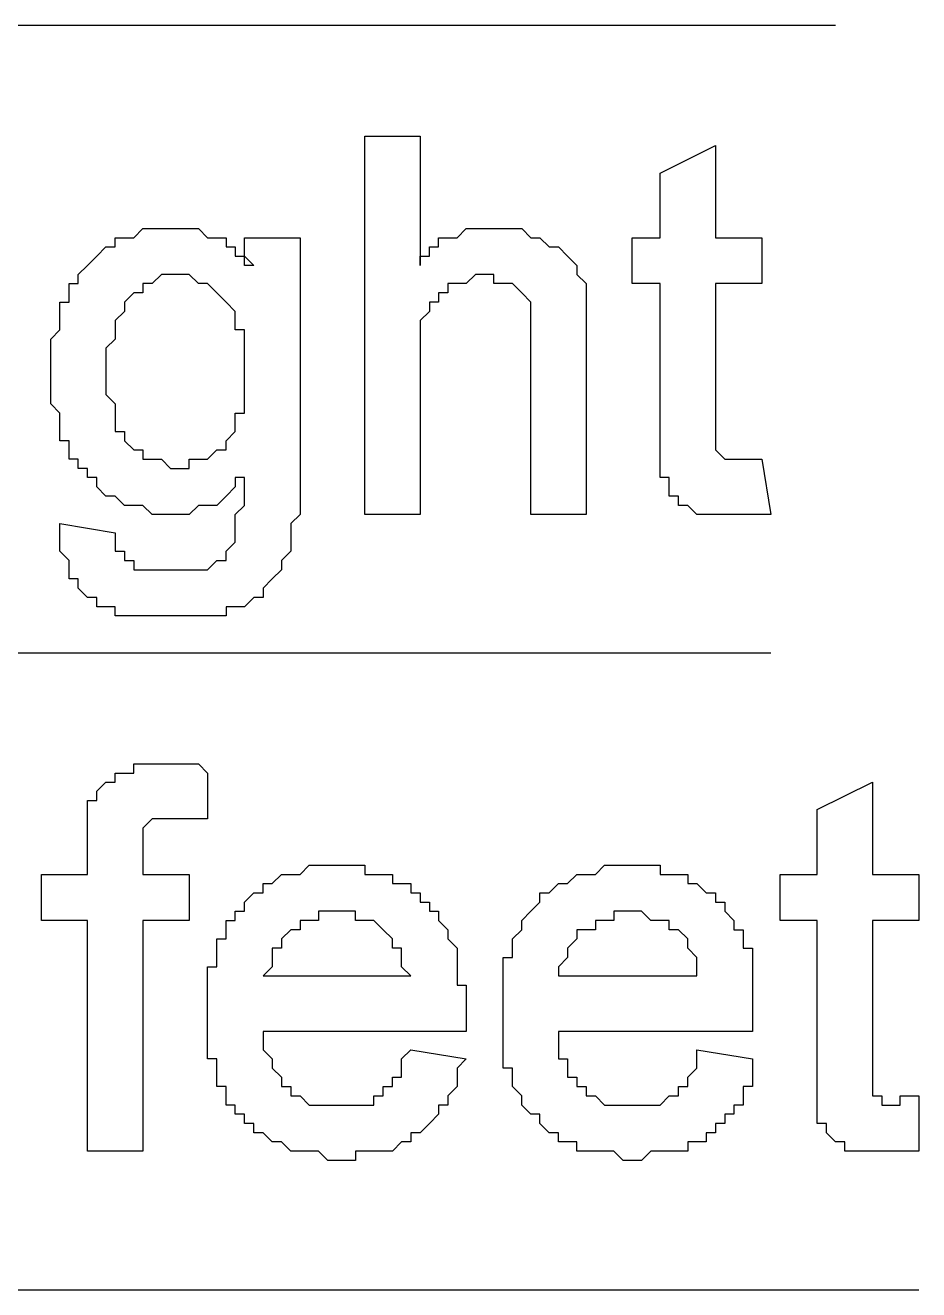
# Model space of a CAD drawing. Header units: inches. Extents: x -628 to 1537, y -1730 to 336.
# Drawn here: x 314.31 to 339.93, y -784.7 to -748.41 of the extents above; entities that cross this region are included whole.
import ezdxf

# ---------------------------------------------------------------- set-up
doc = ezdxf.new("R2010")
doc.units = ezdxf.units.IN
doc.layers.get('0').update_dxf_attribs({"linetype": 'CONTINUOUS'})

msp = doc.modelspace()

# ---------------------------------------------------------------- linework, layer by layer
at = {"color": 6}
for p, q in [((294.903, -748.414), (337.543, -748.414)), ((324.042, -762.449), (324.042, -751.595)), ((324.042, -751.595), (325.627, -751.595)), ((325.627, -751.595), (325.627, -755.303)), ((332.517, -752.656), (334.102, -751.862)), ((334.102, -751.862), (334.102, -754.509)), ((332.517, -754.509), (332.517, -752.656)), ((317.421, -754.509), (317.68, -754.242)), ((317.68, -754.242), (317.68, -754.242)), ((317.68, -754.242), (317.947, -754.242)), ((317.947, -754.242), (317.947, -754.242)), ((317.947, -754.242), (318.214, -754.242)), ((318.214, -754.242), (318.472, -754.242)), ((318.472, -754.242), (318.472, -754.242)), ((318.472, -754.242), (318.739, -754.242)), ((318.739, -754.242), (318.739, -754.242)), ((318.739, -754.242), (319.006, -754.242)), ((319.006, -754.242), (319.275, -754.242)), ((319.275, -754.242), (319.275, -754.242)), ((319.275, -754.242), (319.533, -754.509)), ((326.688, -754.509), (326.947, -754.242)), ((326.947, -754.242), (326.947, -754.242)), ((326.947, -754.242), (327.214, -754.242)), ((327.214, -754.242), (327.214, -754.242)), ((327.214, -754.242), (327.481, -754.242)), ((327.481, -754.242), (327.748, -754.242)), ((327.748, -754.242), (327.748, -754.242)), ((327.748, -754.242), (327.748, -754.242)), ((327.748, -754.242), (328.008, -754.242)), ((328.008, -754.242), (328.276, -754.242)), ((328.276, -754.242), (328.276, -754.242)), ((328.276, -754.242), (328.543, -754.242)), ((328.543, -754.242), (328.543, -754.242)), ((328.543, -754.242), (328.809, -754.509)), ((316.887, -754.768), (316.887, -754.509)), ((316.887, -754.509), (317.154, -754.509)), ((317.154, -754.509), (317.154, -754.509)), ((317.154, -754.509), (317.421, -754.509)), ((317.421, -754.509), (317.421, -754.509)), ((319.533, -754.509), (319.533, -754.509)), ((319.533, -754.509), (319.8, -754.509)), ((319.8, -754.509), (319.8, -754.509)), ((319.8, -754.509), (320.068, -754.509)), ((320.068, -754.509), (320.068, -754.768)), ((320.592, -755.303), (320.592, -754.509)), ((320.592, -754.509), (322.188, -754.509)), ((322.188, -754.509), (322.188, -761.13)), ((326.154, -754.768), (326.154, -754.509)), ((326.154, -754.509), (326.421, -754.509)), ((326.421, -754.509), (326.421, -754.509)), ((326.421, -754.509), (326.688, -754.509)), ((326.688, -754.509), (326.688, -754.509)), ((328.809, -754.509), (328.809, -754.509)), ((328.809, -754.509), (329.068, -754.509)), ((329.068, -754.509), (329.068, -754.509)), ((329.068, -754.509), (329.068, -754.509)), ((329.068, -754.509), (329.335, -754.768)), ((331.714, -755.828), (331.714, -754.509)), ((331.714, -754.509), (332.517, -754.509)), ((334.102, -754.509), (335.431, -754.509)), ((335.431, -754.509), (335.431, -755.828)), ((316.092, -755.303), (316.36, -755.035)), ((316.36, -755.035), (316.618, -754.768)), ((316.36, -755.035), (316.36, -755.035)), ((316.36, -755.035), (316.36, -755.035)), ((316.618, -754.768), (316.618, -754.768)), ((316.618, -754.768), (316.887, -754.768)), ((320.068, -754.768), (320.068, -754.768)), ((320.068, -754.768), (320.326, -754.768)), ((320.326, -754.768), (320.326, -755.035)), ((320.326, -755.035), (320.592, -755.035)), ((320.592, -755.035), (320.592, -755.035)), ((320.592, -755.035), (320.86, -755.303)), ((325.627, -755.303), (325.627, -755.035)), ((325.627, -755.035), (325.896, -755.035)), ((325.896, -755.035), (325.896, -754.768)), ((325.896, -754.768), (325.896, -754.768)), ((325.896, -754.768), (326.154, -754.768)), ((329.335, -754.768), (329.602, -754.768)), ((329.602, -754.768), (329.602, -754.768)), ((329.602, -754.768), (329.602, -754.768)), ((329.602, -754.768), (329.86, -755.035)), ((329.86, -755.035), (329.86, -755.035)), ((329.86, -755.035), (330.129, -755.303)), ((315.825, -755.569), (316.092, -755.303)), ((316.092, -755.303), (316.092, -755.303)), ((316.092, -755.303), (316.092, -755.303)), ((320.86, -755.303), (320.592, -755.303)), ((320.86, -755.303), (320.86, -755.303)), ((325.627, -755.303), (325.627, -755.303)), ((330.129, -755.303), (330.129, -755.303)), ((330.129, -755.303), (330.129, -755.569)), ((315.568, -756.095), (315.568, -755.828)), ((315.568, -755.828), (315.825, -755.828)), ((315.825, -755.828), (315.825, -755.569)), ((315.825, -755.569), (315.825, -755.569)), ((317.947, -755.828), (317.68, -755.828)), ((317.68, -755.828), (317.68, -755.828)), ((317.68, -755.828), (317.68, -756.095)), ((318.214, -755.569), (317.947, -755.828)), ((317.947, -755.828), (317.947, -755.828)), ((318.472, -755.569), (318.214, -755.569)), ((318.214, -755.569), (318.214, -755.569)), ((318.739, -755.569), (318.472, -755.569)), ((319.006, -755.569), (318.739, -755.569)), ((318.739, -755.569), (318.739, -755.569)), ((318.739, -755.569), (318.739, -755.569)), ((319.275, -755.828), (319.006, -755.569)), ((319.006, -755.569), (319.006, -755.569)), ((319.533, -755.828), (319.275, -755.828)), ((319.275, -755.828), (319.275, -755.828)), ((319.8, -756.095), (319.533, -755.828)), ((319.533, -755.828), (319.533, -755.828)), ((326.688, -755.828), (326.421, -755.828)), ((326.421, -755.828), (326.421, -756.095)), ((326.947, -755.828), (326.688, -755.828)), ((326.688, -755.828), (326.688, -755.828)), ((327.214, -755.569), (326.947, -755.828)), ((326.947, -755.828), (326.947, -755.828)), ((327.481, -755.569), (327.214, -755.569)), ((327.214, -755.569), (327.214, -755.569)), ((327.748, -755.569), (327.481, -755.569)), ((327.481, -755.569), (327.481, -755.569)), ((327.748, -755.828), (327.748, -755.569)), ((328.008, -755.828), (327.748, -755.828)), ((328.276, -755.828), (328.008, -755.828)), ((328.008, -755.828), (328.008, -755.828)), ((328.543, -756.095), (328.276, -755.828)), ((328.276, -755.828), (328.276, -755.828)), ((330.129, -755.569), (330.129, -755.569)), ((330.129, -755.569), (330.129, -755.569)), ((330.129, -755.569), (330.396, -755.828)), ((330.396, -755.828), (330.396, -755.828)), ((330.396, -755.828), (330.396, -756.095)), ((332.517, -755.828), (331.714, -755.828)), ((332.517, -760.07), (332.517, -755.828)), ((335.431, -755.828), (334.102, -755.828)), ((334.102, -755.828), (334.102, -760.07)), ((315.568, -756.362), (315.568, -756.095)), ((315.568, -756.095), (315.568, -756.095)), ((317.421, -756.095), (317.154, -756.362)), ((317.68, -756.095), (317.421, -756.095)), ((317.421, -756.095), (317.421, -756.095)), ((320.068, -756.362), (319.8, -756.095)), ((319.8, -756.095), (319.8, -756.095)), ((319.8, -756.095), (319.8, -756.095)), ((326.421, -756.095), (326.154, -756.095)), ((326.154, -756.095), (326.154, -756.095)), ((326.154, -756.095), (326.154, -756.362)), ((328.809, -756.362), (328.543, -756.095)), ((328.543, -756.095), (328.543, -756.095)), ((328.543, -756.095), (328.543, -756.095)), ((328.543, -756.095), (328.543, -756.095)), ((330.396, -756.095), (330.396, -756.095)), ((330.396, -756.095), (330.396, -756.362)), ((315.3, -756.63), (315.3, -756.362)), ((315.3, -756.362), (315.568, -756.362)), ((317.154, -756.362), (317.154, -756.362)), ((317.154, -756.362), (317.154, -756.362)), ((317.154, -756.362), (317.154, -756.63)), ((320.326, -756.63), (320.068, -756.362)), ((320.068, -756.362), (320.068, -756.362)), ((320.068, -756.362), (320.068, -756.362)), ((326.154, -756.362), (325.896, -756.362)), ((325.896, -756.362), (325.896, -756.362)), ((325.896, -756.362), (325.896, -756.63)), ((328.809, -762.449), (328.809, -756.362)), ((330.396, -756.362), (330.396, -756.362)), ((330.396, -756.362), (330.396, -756.63)), ((315.3, -756.888), (315.3, -756.63)), ((315.3, -756.63), (315.3, -756.63)), ((315.3, -757.156), (315.3, -756.888)), ((315.3, -756.888), (315.3, -756.888)), ((317.154, -756.63), (316.887, -756.888)), ((316.887, -756.888), (316.887, -756.888)), ((316.887, -756.888), (316.887, -756.888)), ((316.887, -756.888), (316.887, -757.156)), ((317.154, -756.63), (317.154, -756.63)), ((320.326, -756.888), (320.326, -756.63)), ((320.326, -756.63), (320.326, -756.63)), ((320.326, -757.156), (320.326, -756.888)), ((320.326, -756.888), (320.326, -756.888)), ((325.896, -756.63), (325.627, -756.888)), ((325.627, -756.888), (325.627, -756.888)), ((325.627, -756.888), (325.627, -757.156)), ((325.896, -756.63), (325.896, -756.63)), ((330.396, -756.63), (330.396, -756.888)), ((330.396, -756.888), (330.396, -756.888)), ((330.396, -756.888), (330.396, -757.156)), ((315.033, -757.423), (315.3, -757.156)), ((315.3, -757.156), (315.3, -757.156)), ((316.887, -757.156), (316.887, -757.423)), ((320.592, -757.156), (320.326, -757.156)), ((320.592, -757.423), (320.592, -757.156)), ((325.627, -757.156), (325.627, -757.156)), ((325.627, -757.156), (325.627, -757.423)), ((330.396, -757.156), (330.396, -757.423)), ((315.033, -757.682), (315.033, -757.423)), ((315.033, -757.423), (315.033, -757.423)), ((316.887, -757.423), (316.618, -757.682)), ((316.887, -757.423), (316.887, -757.423)), ((320.592, -757.682), (320.592, -757.423)), ((320.592, -757.423), (320.592, -757.423)), ((325.627, -757.423), (325.627, -757.423)), ((325.627, -757.423), (325.627, -757.682)), ((330.396, -757.423), (330.396, -757.423)), ((330.396, -757.423), (330.396, -762.449)), ((315.033, -757.949), (315.033, -757.682)), ((315.033, -758.216), (315.033, -757.949)), ((315.033, -757.949), (315.033, -757.949)), ((316.618, -757.682), (316.618, -757.682)), ((316.618, -757.682), (316.618, -757.949)), ((316.618, -757.949), (316.618, -758.216)), ((320.592, -757.949), (320.592, -757.682)), ((320.592, -757.682), (320.592, -757.682)), ((320.592, -758.216), (320.592, -757.949)), ((325.627, -757.682), (325.627, -757.949)), ((325.627, -757.949), (325.627, -757.949)), ((325.627, -757.949), (325.627, -762.449)), ((315.033, -758.484), (315.033, -758.216)), ((316.618, -758.216), (316.618, -758.216)), ((316.618, -758.216), (316.618, -758.484)), ((320.592, -758.484), (320.592, -758.216)), ((320.592, -758.216), (320.592, -758.216)), ((320.592, -758.216), (320.592, -758.216)), ((315.033, -758.742), (315.033, -758.484)), ((315.033, -758.484), (315.033, -758.484)), ((315.033, -759.009), (315.033, -758.742)), ((315.033, -758.742), (315.033, -758.742)), ((316.618, -758.484), (316.618, -758.742)), ((316.618, -758.742), (316.618, -758.742)), ((316.618, -758.742), (316.618, -759.009)), ((320.592, -758.742), (320.592, -758.484)), ((320.592, -759.009), (320.592, -758.742)), ((315.033, -759.276), (315.033, -759.009)), ((315.033, -759.009), (315.033, -759.009)), ((316.618, -759.009), (316.887, -759.276)), ((320.592, -759.276), (320.592, -759.009)), ((320.592, -759.009), (320.592, -759.009)), ((315.3, -759.544), (315.033, -759.276)), ((316.887, -759.276), (316.887, -759.276)), ((316.887, -759.276), (316.887, -759.544)), ((320.592, -759.544), (320.592, -759.276)), ((320.592, -759.276), (320.592, -759.276)), ((315.3, -759.803), (315.3, -759.544)), ((315.3, -759.544), (315.3, -759.544)), ((315.3, -760.07), (315.3, -759.803)), ((315.3, -759.803), (315.3, -759.803)), ((316.887, -759.544), (316.887, -759.544)), ((316.887, -759.544), (316.887, -759.803)), ((316.887, -759.803), (316.887, -759.803)), ((316.887, -759.803), (316.887, -760.07)), ((320.326, -759.803), (320.326, -759.544)), ((320.326, -759.544), (320.592, -759.544)), ((320.326, -760.07), (320.326, -759.803)), ((320.326, -759.803), (320.326, -759.803)), ((315.3, -760.337), (315.3, -760.07)), ((315.3, -760.07), (315.3, -760.07)), ((316.887, -760.07), (317.154, -760.07)), ((317.154, -760.07), (317.154, -760.07)), ((317.154, -760.07), (317.154, -760.337)), ((320.068, -760.337), (320.326, -760.07)), ((320.326, -760.07), (320.326, -760.07)), ((332.517, -760.337), (332.517, -760.07)), ((332.517, -760.07), (332.517, -760.07)), ((334.102, -760.07), (334.102, -760.337)), ((315.568, -760.337), (315.3, -760.337)), ((315.568, -760.596), (315.568, -760.337)), ((317.154, -760.337), (317.154, -760.337)), ((317.154, -760.337), (317.154, -760.337)), ((317.154, -760.337), (317.421, -760.596)), ((320.068, -760.596), (320.068, -760.337)), ((320.068, -760.337), (320.068, -760.337)), ((320.068, -760.337), (320.068, -760.337)), ((332.517, -760.596), (332.517, -760.337)), ((334.102, -760.337), (334.102, -760.337)), ((334.102, -760.337), (334.102, -760.596)), ((315.568, -760.863), (315.568, -760.596)), ((315.568, -760.596), (315.568, -760.596)), ((315.825, -760.863), (315.568, -760.863)), ((315.825, -761.13), (315.825, -760.863)), ((317.421, -760.596), (317.421, -760.596)), ((317.421, -760.596), (317.68, -760.596)), ((317.68, -760.596), (317.68, -760.863)), ((317.68, -760.863), (317.947, -760.863)), ((317.947, -760.863), (317.947, -760.863)), ((317.947, -760.863), (318.214, -760.863)), ((318.214, -760.863), (318.214, -760.863)), ((318.214, -760.863), (318.472, -761.13)), ((319.006, -761.13), (319.006, -760.863)), ((319.006, -760.863), (319.275, -760.863)), ((319.275, -760.863), (319.275, -760.863)), ((319.275, -760.863), (319.533, -760.863)), ((319.533, -760.863), (319.8, -760.596)), ((319.533, -760.863), (319.533, -760.863)), ((319.8, -760.596), (319.8, -760.596)), ((319.8, -760.596), (320.068, -760.596)), ((332.517, -760.863), (332.517, -760.596)), ((332.517, -760.596), (332.517, -760.596)), ((332.517, -761.13), (332.517, -760.863)), ((332.517, -760.863), (332.517, -760.863)), ((334.102, -760.596), (334.102, -760.596)), ((334.102, -760.596), (334.369, -760.863)), ((334.369, -760.863), (334.369, -760.863)), ((334.369, -760.863), (334.369, -760.863)), ((334.369, -760.863), (334.629, -760.863)), ((334.629, -760.863), (334.629, -760.863)), ((334.629, -760.863), (334.896, -760.863)), ((334.896, -760.863), (334.896, -760.863)), ((334.896, -760.863), (335.164, -760.863)), ((335.164, -760.863), (335.431, -760.863)), ((335.431, -760.863), (335.431, -760.863)), ((335.431, -760.863), (335.688, -762.449)), ((316.092, -761.13), (315.825, -761.13)), ((315.825, -761.13), (315.825, -761.13)), ((316.092, -761.388), (316.092, -761.13)), ((318.472, -761.13), (318.472, -761.13)), ((318.472, -761.13), (318.739, -761.13)), ((318.739, -761.13), (318.739, -761.13)), ((318.739, -761.13), (319.006, -761.13)), ((318.739, -761.13), (318.739, -761.13)), ((322.188, -761.13), (322.188, -762.449)), ((332.517, -761.388), (332.517, -761.13)), ((332.517, -761.13), (332.517, -761.13)), ((316.36, -761.388), (316.092, -761.388)), ((316.092, -761.388), (316.092, -761.388)), ((316.36, -761.656), (316.36, -761.388)), ((320.592, -761.388), (320.326, -761.388)), ((320.326, -761.388), (320.326, -761.656)), ((320.592, -761.656), (320.592, -761.388)), ((320.592, -761.388), (320.592, -761.388)), ((332.776, -761.388), (332.517, -761.388)), ((332.776, -761.656), (332.776, -761.388)), ((316.618, -761.923), (316.36, -761.656)), ((316.36, -761.656), (316.36, -761.656)), ((316.887, -761.923), (316.618, -761.923)), ((316.618, -761.923), (316.618, -761.923)), ((317.154, -762.191), (316.887, -761.923)), ((316.887, -761.923), (316.887, -761.923)), ((320.068, -761.923), (319.8, -762.191)), ((320.326, -761.656), (320.068, -761.923)), ((320.068, -761.923), (320.068, -761.923)), ((320.068, -761.923), (320.068, -761.923)), ((320.326, -761.656), (320.326, -761.656)), ((320.592, -761.923), (320.592, -761.656)), ((320.592, -762.191), (320.592, -761.923)), ((320.592, -761.923), (320.592, -761.923)), ((332.776, -761.923), (332.776, -761.656)), ((332.776, -761.656), (332.776, -761.656)), ((333.043, -761.923), (332.776, -761.923)), ((333.043, -762.191), (333.043, -761.923)), ((333.043, -761.923), (333.043, -761.923)), ((317.421, -762.191), (317.154, -762.191)), ((317.154, -762.191), (317.154, -762.191)), ((317.68, -762.191), (317.421, -762.191)), ((317.421, -762.191), (317.421, -762.191)), ((317.947, -762.449), (317.68, -762.191)), ((317.68, -762.191), (317.68, -762.191)), ((319.275, -762.191), (319.006, -762.449)), ((319.533, -762.191), (319.275, -762.191)), ((319.275, -762.191), (319.275, -762.191)), ((319.8, -762.191), (319.533, -762.191)), ((319.533, -762.191), (319.533, -762.191)), ((319.8, -762.191), (319.8, -762.191)), ((320.326, -762.449), (320.592, -762.191)), ((320.592, -762.191), (320.592, -762.191)), ((333.31, -762.191), (333.043, -762.191)), ((333.568, -762.449), (333.31, -762.191)), ((333.31, -762.191), (333.31, -762.191)), ((333.31, -762.191), (333.31, -762.191)), ((315.3, -762.984), (315.3, -762.716)), ((315.3, -762.716), (316.887, -762.984)), ((318.214, -762.449), (317.947, -762.449)), ((317.947, -762.449), (317.947, -762.449)), ((318.472, -762.449), (318.214, -762.449)), ((318.739, -762.449), (318.472, -762.449)), ((318.472, -762.449), (318.472, -762.449)), ((318.472, -762.449), (318.472, -762.449)), ((319.006, -762.449), (318.739, -762.449)), ((318.739, -762.449), (318.739, -762.449)), ((320.326, -762.716), (320.326, -762.449)), ((320.326, -762.449), (320.326, -762.449)), ((320.326, -762.984), (320.326, -762.716)), ((320.326, -762.716), (320.326, -762.716)), ((322.188, -762.449), (321.921, -762.716)), ((321.921, -762.716), (321.921, -762.716)), ((321.921, -762.716), (321.921, -762.984)), ((325.627, -762.449), (324.042, -762.449)), ((330.396, -762.449), (328.809, -762.449)), ((333.835, -762.449), (333.568, -762.449)), ((333.568, -762.449), (333.568, -762.449)), ((334.102, -762.449), (333.835, -762.449)), ((334.369, -762.449), (334.102, -762.449)), ((334.102, -762.449), (334.102, -762.449)), ((334.629, -762.449), (334.369, -762.449)), ((334.896, -762.449), (334.629, -762.449)), ((334.629, -762.449), (334.629, -762.449)), ((334.629, -762.449), (334.629, -762.449)), ((335.164, -762.449), (334.896, -762.449)), ((334.896, -762.449), (334.896, -762.449)), ((335.688, -762.449), (335.164, -762.449)), ((335.164, -762.449), (335.164, -762.449)), ((315.3, -763.251), (315.3, -762.984)), ((315.3, -762.984), (315.3, -762.984)), ((316.887, -762.984), (316.887, -762.984)), ((316.887, -762.984), (316.887, -763.251)), ((320.326, -763.251), (320.326, -762.984)), ((320.326, -762.984), (320.326, -762.984)), ((321.921, -762.984), (321.921, -762.984)), ((321.921, -762.984), (321.921, -763.251)), ((315.3, -763.509), (315.3, -763.251)), ((315.3, -763.251), (315.3, -763.251)), ((316.887, -763.251), (316.887, -763.509)), ((320.068, -763.509), (320.326, -763.251)), ((320.326, -763.251), (320.326, -763.251)), ((321.921, -763.251), (321.921, -763.251)), ((321.921, -763.251), (321.921, -763.509)), ((315.568, -763.777), (315.3, -763.509)), ((315.568, -764.044), (315.568, -763.777)), ((315.568, -763.777), (315.568, -763.777)), ((316.887, -763.509), (317.154, -763.509)), ((317.154, -763.509), (317.154, -763.777)), ((317.154, -763.777), (317.154, -763.777)), ((317.154, -763.777), (317.421, -763.777)), ((317.421, -763.777), (317.421, -763.777)), ((317.421, -763.777), (317.421, -764.044)), ((319.533, -764.044), (319.8, -763.777)), ((319.8, -763.777), (319.8, -763.777)), ((319.8, -763.777), (319.8, -763.777)), ((319.8, -763.777), (320.068, -763.777)), ((320.068, -763.777), (320.068, -763.509)), ((320.068, -763.509), (320.068, -763.509)), ((321.921, -763.509), (321.654, -763.777)), ((321.654, -763.777), (321.654, -763.777)), ((321.654, -763.777), (321.654, -764.044)), ((321.921, -763.509), (321.921, -763.509)), ((321.921, -763.509), (321.921, -763.509)), ((315.568, -764.303), (315.568, -764.044)), ((315.568, -764.044), (315.568, -764.044)), ((317.421, -764.044), (317.68, -764.044)), ((317.68, -764.044), (317.68, -764.044)), ((317.68, -764.044), (317.947, -764.044)), ((317.947, -764.044), (317.947, -764.044)), ((317.947, -764.044), (318.214, -764.044)), ((318.214, -764.044), (318.214, -764.044)), ((318.214, -764.044), (318.472, -764.044)), ((318.472, -764.044), (318.472, -764.044)), ((318.472, -764.044), (318.739, -764.044)), ((318.739, -764.044), (318.739, -764.044)), ((318.739, -764.044), (319.006, -764.044)), ((319.006, -764.044), (319.275, -764.044)), ((319.275, -764.044), (319.275, -764.044)), ((319.275, -764.044), (319.533, -764.044)), ((319.533, -764.044), (319.533, -764.044)), ((321.654, -764.044), (321.387, -764.303)), ((321.654, -764.044), (321.654, -764.044)), ((315.825, -764.303), (315.568, -764.303)), ((315.825, -764.57), (315.825, -764.303)), ((315.825, -764.303), (315.825, -764.303)), ((321.387, -764.303), (321.127, -764.57)), ((321.387, -764.303), (321.387, -764.303)), ((321.387, -764.303), (321.387, -764.303)), ((316.092, -764.837), (315.825, -764.57)), ((315.825, -764.57), (315.825, -764.57)), ((316.36, -764.837), (316.092, -764.837)), ((316.092, -764.837), (316.092, -764.837)), ((316.36, -765.105), (316.36, -764.837)), ((316.36, -764.837), (316.36, -764.837)), ((320.86, -764.837), (320.592, -765.105)), ((321.127, -764.837), (320.86, -764.837)), ((320.86, -764.837), (320.86, -764.837)), ((321.127, -764.57), (321.127, -764.57)), ((321.127, -764.57), (321.127, -764.837)), ((316.618, -765.105), (316.36, -765.105)), ((316.887, -765.105), (316.618, -765.105)), ((316.618, -765.105), (316.618, -765.105)), ((316.887, -765.363), (316.887, -765.105)), ((320.326, -765.105), (320.068, -765.105)), ((320.068, -765.105), (320.068, -765.363)), ((320.592, -765.105), (320.326, -765.105)), ((320.326, -765.105), (320.326, -765.105)), ((320.592, -765.105), (320.592, -765.105)), ((317.154, -765.363), (316.887, -765.363)), ((317.421, -765.363), (317.154, -765.363)), ((317.154, -765.363), (317.154, -765.363)), ((317.68, -765.363), (317.421, -765.363)), ((317.947, -765.363), (317.68, -765.363)), ((317.68, -765.363), (317.68, -765.363)), ((318.214, -765.363), (317.947, -765.363)), ((317.947, -765.363), (317.947, -765.363)), ((318.472, -765.363), (318.214, -765.363)), ((318.214, -765.363), (318.214, -765.363)), ((318.739, -765.363), (318.472, -765.363)), ((318.472, -765.363), (318.472, -765.363)), ((319.006, -765.363), (318.739, -765.363)), ((319.275, -765.363), (319.006, -765.363)), ((319.006, -765.363), (319.006, -765.363)), ((319.533, -765.363), (319.275, -765.363)), ((319.275, -765.363), (319.275, -765.363)), ((319.8, -765.363), (319.533, -765.363)), ((319.533, -765.363), (319.533, -765.363)), ((320.068, -765.363), (319.8, -765.363)), ((319.8, -765.363), (319.8, -765.363)), ((294.376, -766.423), (335.688, -766.423)), ((317.421, -769.872), (317.421, -769.605)), ((317.421, -769.605), (317.68, -769.605)), ((317.68, -769.605), (317.68, -769.605)), ((317.68, -769.605), (317.947, -769.605)), ((317.947, -769.605), (318.214, -769.605)), ((318.214, -769.605), (318.214, -769.605)), ((318.214, -769.605), (318.472, -769.605)), ((318.472, -769.605), (318.472, -769.605)), ((318.472, -769.605), (318.739, -769.605)), ((318.739, -769.605), (318.739, -769.605)), ((318.739, -769.605), (319.006, -769.605)), ((319.006, -769.605), (319.006, -769.605)), ((319.006, -769.605), (319.275, -769.605)), ((319.275, -769.605), (319.533, -769.872)), ((316.887, -770.131), (316.887, -769.872)), ((316.887, -769.872), (316.887, -769.872)), ((316.887, -769.872), (317.154, -769.872)), ((317.154, -769.872), (317.154, -769.872)), ((317.154, -769.872), (317.421, -769.872)), ((319.533, -769.872), (319.533, -771.191)), ((319.533, -769.872), (319.533, -769.872)), ((319.533, -769.872), (319.533, -769.872)), ((319.533, -769.872), (319.533, -769.872)), ((316.36, -770.398), (316.618, -770.131)), ((316.618, -770.131), (316.618, -770.131)), ((316.618, -770.131), (316.887, -770.131)), ((337.017, -770.924), (338.602, -770.131)), ((338.602, -770.131), (338.602, -772.786)), ((316.092, -770.924), (316.092, -770.665)), ((316.092, -770.665), (316.36, -770.665)), ((316.36, -770.665), (316.36, -770.398)), ((316.36, -770.398), (316.36, -770.398)), ((316.092, -771.191), (316.092, -770.924)), ((316.092, -770.924), (316.092, -770.924)), ((316.092, -770.924), (316.092, -770.924)), ((337.017, -772.786), (337.017, -770.924)), ((316.092, -771.458), (316.092, -771.191)), ((316.092, -771.191), (316.092, -771.191)), ((317.947, -771.191), (317.68, -771.458)), ((318.214, -771.191), (317.947, -771.191)), ((317.947, -771.191), (317.947, -771.191)), ((317.947, -771.191), (317.947, -771.191)), ((318.472, -771.191), (318.214, -771.191)), ((318.739, -771.191), (318.472, -771.191)), ((318.472, -771.191), (318.472, -771.191)), ((319.006, -771.191), (318.739, -771.191)), ((318.739, -771.191), (318.739, -771.191)), ((319.533, -771.191), (319.006, -771.191)), ((319.006, -771.191), (319.006, -771.191)), ((316.092, -771.725), (316.092, -771.458)), ((316.092, -771.458), (316.092, -771.458)), ((316.092, -771.984), (316.092, -771.725)), ((317.68, -771.458), (317.68, -771.458)), ((317.68, -771.458), (317.68, -771.458)), ((317.68, -771.458), (317.68, -771.725)), ((317.68, -771.725), (317.68, -771.984)), ((316.092, -772.786), (316.092, -771.984)), ((316.092, -771.984), (316.092, -771.984)), ((317.68, -771.984), (317.68, -771.984)), ((317.68, -771.984), (317.68, -772.252)), ((317.68, -772.252), (317.68, -772.786)), ((322.188, -772.786), (322.447, -772.519)), ((322.447, -772.519), (322.714, -772.519)), ((322.714, -772.519), (322.714, -772.519)), ((322.714, -772.519), (322.981, -772.519)), ((322.981, -772.519), (322.981, -772.519)), ((322.981, -772.519), (323.239, -772.519)), ((323.239, -772.519), (323.239, -772.519)), ((323.239, -772.519), (323.508, -772.519)), ((323.508, -772.519), (323.508, -772.519)), ((323.508, -772.519), (323.776, -772.519)), ((323.776, -772.519), (323.776, -772.519)), ((323.776, -772.519), (324.042, -772.519)), ((324.042, -772.519), (324.042, -772.786)), ((330.664, -772.786), (330.921, -772.519)), ((330.921, -772.519), (330.921, -772.519)), ((330.921, -772.519), (331.188, -772.519)), ((331.188, -772.519), (331.188, -772.519)), ((331.188, -772.519), (331.456, -772.519)), ((331.456, -772.519), (331.714, -772.519)), ((331.714, -772.519), (331.714, -772.519)), ((331.714, -772.519), (331.714, -772.519)), ((331.714, -772.519), (331.981, -772.519)), ((331.981, -772.519), (331.981, -772.519)), ((331.981, -772.519), (332.248, -772.519)), ((332.248, -772.519), (332.517, -772.519)), ((332.517, -772.519), (332.517, -772.786)), ((314.766, -774.105), (314.766, -772.786)), ((314.766, -772.786), (316.092, -772.786)), ((317.68, -772.786), (319.006, -772.786)), ((319.006, -772.786), (319.006, -774.105)), ((321.387, -773.044), (321.654, -772.786)), ((321.654, -772.786), (321.654, -772.786)), ((321.654, -772.786), (321.921, -772.786)), ((321.921, -772.786), (321.921, -772.786)), ((321.921, -772.786), (322.188, -772.786)), ((322.188, -772.786), (322.188, -772.786)), ((324.042, -772.786), (324.3, -772.786)), ((324.3, -772.786), (324.568, -772.786)), ((324.568, -772.786), (324.568, -772.786)), ((324.568, -772.786), (324.835, -772.786)), ((324.835, -772.786), (324.835, -772.786)), ((324.835, -772.786), (324.835, -773.044)), ((329.86, -773.044), (330.129, -772.786)), ((330.129, -772.786), (330.129, -772.786)), ((330.129, -772.786), (330.396, -772.786)), ((330.396, -772.786), (330.396, -772.786)), ((330.396, -772.786), (330.664, -772.786)), ((330.664, -772.786), (330.664, -772.786)), ((332.517, -772.786), (332.776, -772.786)), ((332.776, -772.786), (332.776, -772.786)), ((332.776, -772.786), (333.043, -772.786)), ((333.043, -772.786), (333.043, -772.786)), ((333.043, -772.786), (333.31, -772.786)), ((333.31, -772.786), (333.31, -773.044)), ((335.956, -774.105), (335.956, -772.786)), ((335.956, -772.786), (337.017, -772.786)), ((338.602, -772.786), (339.931, -772.786)), ((339.931, -772.786), (339.931, -774.105)), ((321.127, -773.312), (321.127, -773.044)), ((321.127, -773.044), (321.127, -773.044)), ((321.127, -773.044), (321.387, -773.044)), ((321.387, -773.044), (321.387, -773.044)), ((324.835, -773.044), (325.093, -773.044)), ((325.093, -773.044), (325.093, -773.044)), ((325.093, -773.044), (325.36, -773.044)), ((325.36, -773.044), (325.36, -773.312)), ((329.335, -773.312), (329.602, -773.044)), ((329.602, -773.044), (329.602, -773.044)), ((329.602, -773.044), (329.86, -773.044)), ((329.86, -773.044), (329.86, -773.044)), ((333.31, -773.044), (333.568, -773.044)), ((333.568, -773.044), (333.568, -773.044)), ((333.568, -773.044), (333.568, -773.044)), ((333.568, -773.044), (333.835, -773.312)), ((320.592, -773.579), (320.86, -773.312)), ((320.592, -773.837), (320.592, -773.579)), ((320.592, -773.579), (320.592, -773.579)), ((320.86, -773.312), (320.86, -773.312)), ((320.86, -773.312), (321.127, -773.312)), ((325.36, -773.312), (325.627, -773.312)), ((325.627, -773.312), (325.627, -773.312)), ((325.627, -773.312), (325.627, -773.579)), ((325.627, -773.579), (325.896, -773.579)), ((325.896, -773.579), (325.896, -773.837)), ((328.809, -773.837), (329.068, -773.579)), ((329.068, -773.579), (329.068, -773.312)), ((329.068, -773.312), (329.335, -773.312)), ((329.068, -773.579), (329.068, -773.579)), ((329.335, -773.312), (329.335, -773.312)), ((333.835, -773.312), (333.835, -773.312)), ((333.835, -773.312), (334.102, -773.312)), ((334.102, -773.312), (334.102, -773.579)), ((334.102, -773.579), (334.369, -773.579)), ((334.369, -773.579), (334.369, -773.837)), ((320.326, -774.105), (320.326, -773.837)), ((320.326, -773.837), (320.326, -773.837)), ((320.326, -773.837), (320.592, -773.837)), ((320.592, -773.837), (320.592, -773.837)), ((322.981, -773.837), (322.714, -773.837)), ((322.714, -773.837), (322.714, -774.105)), ((323.239, -773.837), (322.981, -773.837)), ((322.981, -773.837), (322.981, -773.837)), ((323.508, -773.837), (323.239, -773.837)), ((323.239, -773.837), (323.239, -773.837)), ((323.776, -773.837), (323.508, -773.837)), ((323.776, -774.105), (323.776, -773.837)), ((325.896, -773.837), (326.154, -773.837)), ((326.154, -773.837), (326.154, -774.105)), ((328.543, -774.105), (328.809, -773.837)), ((328.809, -773.837), (328.809, -773.837)), ((328.809, -773.837), (328.809, -773.837)), ((328.809, -773.837), (328.809, -773.837)), ((331.456, -773.837), (331.188, -773.837)), ((331.188, -773.837), (331.188, -774.105)), ((331.714, -773.837), (331.456, -773.837)), ((331.456, -773.837), (331.456, -773.837)), ((331.981, -773.837), (331.714, -773.837)), ((331.714, -773.837), (331.714, -773.837)), ((332.248, -774.105), (331.981, -773.837)), ((331.981, -773.837), (331.981, -773.837)), ((334.369, -773.837), (334.369, -773.837)), ((334.369, -773.837), (334.629, -774.105)), ((316.092, -774.105), (314.766, -774.105)), ((316.092, -780.726), (316.092, -774.105)), ((319.006, -774.105), (317.68, -774.105)), ((317.68, -774.105), (317.68, -780.726)), ((320.068, -774.372), (320.068, -774.105)), ((320.068, -774.105), (320.326, -774.105)), ((322.447, -774.105), (322.188, -774.105)), ((322.188, -774.105), (322.188, -774.372)), ((322.714, -774.105), (322.447, -774.105)), ((322.447, -774.105), (322.447, -774.105)), ((324.042, -774.105), (323.776, -774.105)), ((324.3, -774.105), (324.042, -774.105)), ((324.042, -774.105), (324.042, -774.105)), ((324.568, -774.372), (324.3, -774.105)), ((324.3, -774.105), (324.3, -774.105)), ((326.154, -774.105), (326.154, -774.105)), ((326.154, -774.105), (326.421, -774.372)), ((328.543, -774.372), (328.543, -774.105)), ((328.543, -774.105), (328.543, -774.105)), ((330.921, -774.105), (330.664, -774.105)), ((330.664, -774.105), (330.664, -774.372)), ((331.188, -774.105), (330.921, -774.105)), ((330.921, -774.105), (330.921, -774.105)), ((332.517, -774.105), (332.248, -774.105)), ((332.248, -774.105), (332.248, -774.105)), ((332.776, -774.105), (332.517, -774.105)), ((332.517, -774.105), (332.517, -774.105)), ((332.776, -774.372), (332.776, -774.105)), ((334.629, -774.105), (334.629, -774.105)), ((334.629, -774.105), (334.629, -774.372)), ((337.017, -774.105), (335.956, -774.105)), ((337.017, -778.347), (337.017, -774.105)), ((339.931, -774.105), (338.602, -774.105)), ((338.602, -774.105), (338.602, -778.347)), ((319.8, -774.898), (319.8, -774.631)), ((319.8, -774.631), (320.068, -774.631)), ((320.068, -774.631), (320.068, -774.372)), ((320.068, -774.372), (320.068, -774.372)), ((321.921, -774.372), (321.654, -774.631)), ((321.654, -774.631), (321.654, -774.631)), ((321.654, -774.631), (321.654, -774.898)), ((322.188, -774.372), (321.921, -774.372)), ((321.921, -774.372), (321.921, -774.372)), ((321.921, -774.372), (321.921, -774.372)), ((324.835, -774.631), (324.568, -774.372)), ((324.568, -774.372), (324.568, -774.372)), ((324.568, -774.372), (324.568, -774.372)), ((324.568, -774.372), (324.568, -774.372)), ((324.835, -774.898), (324.835, -774.631)), ((324.835, -774.631), (324.835, -774.631)), ((326.421, -774.372), (326.421, -774.372)), ((326.421, -774.372), (326.421, -774.372)), ((326.421, -774.372), (326.421, -774.631)), ((326.421, -774.631), (326.421, -774.631)), ((326.421, -774.631), (326.688, -774.898)), ((328.276, -774.631), (328.543, -774.372)), ((328.276, -774.898), (328.276, -774.631)), ((328.276, -774.631), (328.276, -774.631)), ((328.543, -774.372), (328.543, -774.372)), ((330.129, -774.631), (329.86, -774.898)), ((330.396, -774.372), (330.129, -774.372)), ((330.129, -774.372), (330.129, -774.631)), ((330.129, -774.631), (330.129, -774.631)), ((330.664, -774.372), (330.396, -774.372)), ((330.396, -774.372), (330.396, -774.372)), ((333.043, -774.372), (332.776, -774.372)), ((333.31, -774.631), (333.043, -774.372)), ((333.043, -774.372), (333.043, -774.372)), ((333.043, -774.372), (333.043, -774.372)), ((333.31, -774.898), (333.31, -774.631)), ((333.31, -774.631), (333.31, -774.631)), ((334.629, -774.372), (334.896, -774.372)), ((334.896, -774.372), (334.896, -774.372)), ((334.896, -774.372), (334.896, -774.631)), ((334.896, -774.631), (334.896, -774.631)), ((334.896, -774.631), (334.896, -774.898)), ((319.8, -775.166), (319.8, -774.898)), ((319.8, -774.898), (319.8, -774.898)), ((321.654, -774.898), (321.387, -774.898)), ((321.387, -774.898), (321.387, -775.166)), ((325.093, -774.898), (324.835, -774.898)), ((325.093, -775.166), (325.093, -774.898)), ((326.688, -774.898), (326.688, -774.898)), ((326.688, -774.898), (326.688, -774.898)), ((326.688, -774.898), (326.688, -775.166)), ((328.276, -775.166), (328.276, -774.898)), ((328.276, -774.898), (328.276, -774.898)), ((329.86, -774.898), (329.86, -774.898)), ((329.86, -774.898), (329.86, -775.166)), ((333.568, -775.166), (333.31, -774.898)), ((333.31, -774.898), (333.31, -774.898)), ((334.896, -774.898), (334.896, -774.898)), ((334.896, -774.898), (335.164, -774.898)), ((335.164, -774.898), (335.164, -775.166)), ((319.533, -775.691), (319.533, -775.432)), ((319.533, -775.432), (319.8, -775.432)), ((319.8, -775.432), (319.8, -775.166)), ((319.8, -775.166), (319.8, -775.166)), ((321.387, -775.432), (321.127, -775.691)), ((321.387, -775.166), (321.387, -775.166)), ((321.387, -775.166), (321.387, -775.432)), ((321.387, -775.432), (321.387, -775.432)), ((325.093, -775.432), (325.093, -775.166)), ((325.093, -775.166), (325.093, -775.166)), ((325.36, -775.691), (325.093, -775.432)), ((325.093, -775.432), (325.093, -775.432)), ((326.688, -775.166), (326.688, -775.166)), ((326.688, -775.166), (326.688, -775.432)), ((326.688, -775.432), (326.688, -775.691)), ((328.008, -775.432), (328.008, -775.166)), ((328.008, -775.166), (328.276, -775.166)), ((328.008, -775.691), (328.008, -775.432)), ((328.008, -775.432), (328.008, -775.432)), ((329.86, -775.166), (329.602, -775.432)), ((329.602, -775.432), (329.602, -775.432)), ((329.602, -775.432), (329.602, -775.691)), ((329.86, -775.166), (329.86, -775.166)), ((333.568, -775.691), (333.568, -775.166)), ((335.164, -775.166), (335.164, -775.166)), ((335.164, -775.166), (335.164, -775.432)), ((335.164, -775.432), (335.164, -775.691)), ((319.533, -775.958), (319.533, -775.691)), ((319.533, -775.691), (319.533, -775.691)), ((321.127, -775.691), (321.127, -775.691)), ((321.127, -775.691), (321.127, -775.691)), ((321.127, -775.691), (325.36, -775.691)), ((325.36, -775.691), (325.36, -775.691)), ((326.688, -775.691), (326.688, -775.691)), ((326.688, -775.691), (326.688, -775.958)), ((328.008, -775.958), (328.008, -775.691)), ((328.008, -775.691), (328.008, -775.691)), ((329.602, -775.691), (329.602, -775.691)), ((329.602, -775.691), (329.602, -775.691)), ((329.602, -775.691), (333.568, -775.691)), ((333.568, -775.691), (333.568, -775.691)), ((335.164, -775.691), (335.164, -775.691)), ((335.164, -775.691), (335.164, -775.958)), ((319.533, -776.225), (319.533, -775.958)), ((326.688, -775.958), (326.947, -775.958)), ((326.947, -775.958), (326.947, -776.225)), ((328.008, -776.225), (328.008, -775.958)), ((335.164, -775.958), (335.164, -775.958)), ((335.164, -775.958), (335.164, -776.225)), ((319.533, -776.493), (319.533, -776.225)), ((319.533, -776.225), (319.533, -776.225)), ((319.533, -776.752), (319.533, -776.493)), ((319.533, -776.493), (319.533, -776.493)), ((326.947, -776.225), (326.947, -776.493)), ((326.947, -776.493), (326.947, -776.493)), ((326.947, -776.493), (326.947, -776.752)), ((328.008, -776.493), (328.008, -776.225)), ((328.008, -776.225), (328.008, -776.225)), ((328.008, -776.752), (328.008, -776.493)), ((328.008, -776.493), (328.008, -776.493)), ((335.164, -776.225), (335.164, -776.493)), ((335.164, -776.493), (335.164, -776.493)), ((335.164, -776.493), (335.164, -776.752)), ((319.533, -777.019), (319.533, -776.752)), ((326.947, -776.752), (326.947, -777.019)), ((328.008, -777.019), (328.008, -776.752)), ((335.164, -776.752), (335.164, -777.019)), ((319.533, -777.286), (319.533, -777.019)), ((319.533, -777.019), (319.533, -777.019)), ((326.947, -777.019), (326.947, -777.019)), ((326.947, -777.019), (326.947, -777.286)), ((328.008, -777.286), (328.008, -777.019)), ((328.008, -777.019), (328.008, -777.019)), ((335.164, -777.019), (335.164, -777.019)), ((335.164, -777.019), (335.164, -777.286)), ((319.533, -777.545), (319.533, -777.286)), ((319.533, -777.812), (319.533, -777.545)), ((319.533, -777.545), (319.533, -777.545)), ((326.947, -777.286), (321.127, -777.286)), ((321.127, -777.286), (321.127, -777.286)), ((321.127, -777.286), (321.127, -777.812)), ((326.947, -777.286), (326.947, -777.286)), ((328.008, -777.545), (328.008, -777.286)), ((328.008, -777.812), (328.008, -777.545)), ((328.008, -777.545), (328.008, -777.545)), ((335.164, -777.286), (329.602, -777.286)), ((329.602, -777.286), (329.602, -777.286)), ((329.602, -777.286), (329.602, -778.079)), ((335.164, -777.286), (335.164, -777.286)), ((319.533, -778.079), (319.533, -777.812)), ((319.533, -777.812), (319.533, -777.812)), ((321.127, -777.812), (321.387, -778.079)), ((325.093, -778.079), (325.36, -777.812)), ((325.36, -777.812), (326.947, -778.079)), ((328.008, -778.079), (328.008, -777.812)), ((328.008, -777.812), (328.008, -777.812)), ((333.568, -778.079), (333.568, -777.812)), ((333.568, -777.812), (335.164, -778.079)), ((319.8, -778.079), (319.533, -778.079)), ((319.8, -778.347), (319.8, -778.079)), ((321.387, -778.079), (321.387, -778.079)), ((321.387, -778.079), (321.387, -778.347)), ((325.093, -778.347), (325.093, -778.079)), ((326.947, -778.079), (326.688, -778.347)), ((328.008, -778.347), (328.008, -778.079)), ((328.008, -778.079), (328.008, -778.079)), ((329.602, -778.079), (329.86, -778.079)), ((329.86, -778.079), (329.86, -778.347)), ((333.568, -778.347), (333.568, -778.079)), ((335.164, -778.079), (335.164, -778.347)), ((319.8, -778.605), (319.8, -778.347)), ((319.8, -778.347), (319.8, -778.347)), ((319.8, -778.872), (319.8, -778.605)), ((319.8, -778.605), (319.8, -778.605)), ((321.387, -778.347), (321.387, -778.347)), ((321.387, -778.347), (321.654, -778.605)), ((321.654, -778.605), (321.654, -778.605)), ((321.654, -778.605), (321.654, -778.605)), ((321.654, -778.605), (321.654, -778.872)), ((324.835, -778.872), (324.835, -778.605)), ((324.835, -778.605), (325.093, -778.605)), ((325.093, -778.605), (325.093, -778.347)), ((325.093, -778.347), (325.093, -778.347)), ((326.688, -778.347), (326.688, -778.347)), ((326.688, -778.347), (326.688, -778.605)), ((326.688, -778.605), (326.688, -778.872)), ((328.276, -778.347), (328.008, -778.347)), ((328.276, -778.605), (328.276, -778.347)), ((328.276, -778.872), (328.276, -778.605)), ((328.276, -778.605), (328.276, -778.605)), ((329.86, -778.347), (329.86, -778.347)), ((329.86, -778.347), (329.86, -778.605)), ((329.86, -778.605), (330.129, -778.605)), ((330.129, -778.605), (330.129, -778.605)), ((330.129, -778.605), (330.129, -778.872)), ((333.31, -778.605), (333.568, -778.347)), ((333.31, -778.872), (333.31, -778.605)), ((333.31, -778.605), (333.31, -778.605)), ((333.568, -778.347), (333.568, -778.347)), ((335.164, -778.347), (335.164, -778.347)), ((335.164, -778.347), (335.164, -778.605)), ((335.164, -778.605), (335.164, -778.872)), ((337.017, -778.605), (337.017, -778.347)), ((337.017, -778.347), (337.017, -778.347)), ((337.017, -778.872), (337.017, -778.605)), ((338.602, -778.347), (338.602, -778.605)), ((338.602, -778.605), (338.602, -778.872)), ((320.068, -778.872), (319.8, -778.872)), ((320.068, -779.139), (320.068, -778.872)), ((321.654, -778.872), (321.921, -778.872)), ((321.921, -778.872), (321.921, -778.872)), ((321.921, -778.872), (321.921, -779.139)), ((324.568, -779.139), (324.568, -778.872)), ((324.568, -778.872), (324.835, -778.872)), ((324.835, -778.872), (324.835, -778.872)), ((326.688, -778.872), (326.421, -779.139)), ((326.688, -778.872), (326.688, -778.872)), ((328.543, -779.139), (328.276, -778.872)), ((328.276, -778.872), (328.276, -778.872)), ((330.129, -778.872), (330.129, -778.872)), ((330.129, -778.872), (330.396, -778.872)), ((330.396, -778.872), (330.396, -779.139)), ((333.043, -779.139), (333.043, -778.872)), ((333.043, -778.872), (333.043, -778.872)), ((333.043, -778.872), (333.31, -778.872)), ((335.164, -778.872), (334.896, -778.872)), ((334.896, -778.872), (334.896, -779.139)), ((337.017, -779.139), (337.017, -778.872)), ((337.017, -778.872), (337.017, -778.872)), ((338.602, -778.872), (338.602, -778.872)), ((338.602, -778.872), (338.602, -779.139)), ((320.068, -779.407), (320.068, -779.139)), ((320.068, -779.139), (320.068, -779.139)), ((320.326, -779.407), (320.068, -779.407)), ((320.326, -779.666), (320.326, -779.407)), ((321.921, -779.139), (322.188, -779.139)), ((322.188, -779.139), (322.188, -779.139)), ((322.188, -779.139), (322.447, -779.407)), ((322.447, -779.407), (322.447, -779.407)), ((322.447, -779.407), (322.714, -779.407)), ((322.714, -779.407), (322.714, -779.407)), ((322.714, -779.407), (322.981, -779.407)), ((322.981, -779.407), (323.239, -779.407)), ((323.239, -779.407), (323.239, -779.407)), ((323.239, -779.407), (323.239, -779.407)), ((323.239, -779.407), (323.508, -779.407)), ((323.508, -779.407), (323.776, -779.407)), ((323.776, -779.407), (323.776, -779.407)), ((323.776, -779.407), (324.042, -779.407)), ((324.042, -779.407), (324.042, -779.407)), ((324.042, -779.407), (324.3, -779.407)), ((324.3, -779.407), (324.3, -779.139)), ((324.3, -779.139), (324.568, -779.139)), ((324.568, -779.139), (324.568, -779.139)), ((324.568, -779.139), (324.568, -779.139)), ((326.421, -779.407), (326.154, -779.407)), ((326.154, -779.407), (326.154, -779.666)), ((326.421, -779.139), (326.421, -779.139)), ((326.421, -779.139), (326.421, -779.407)), ((326.421, -779.407), (326.421, -779.407)), ((328.543, -779.407), (328.543, -779.139)), ((328.543, -779.139), (328.543, -779.139)), ((328.809, -779.666), (328.543, -779.407)), ((328.543, -779.407), (328.543, -779.407)), ((330.396, -779.139), (330.664, -779.139)), ((330.664, -779.139), (330.664, -779.139)), ((330.664, -779.139), (330.921, -779.407)), ((330.921, -779.407), (330.921, -779.407)), ((330.921, -779.407), (331.188, -779.407)), ((331.188, -779.407), (331.188, -779.407)), ((331.188, -779.407), (331.456, -779.407)), ((331.456, -779.407), (331.456, -779.407)), ((331.456, -779.407), (331.714, -779.407)), ((331.714, -779.407), (331.714, -779.407)), ((331.714, -779.407), (331.981, -779.407)), ((331.981, -779.407), (331.981, -779.407)), ((331.981, -779.407), (332.248, -779.407)), ((332.248, -779.407), (332.248, -779.407)), ((332.248, -779.407), (332.517, -779.407)), ((332.517, -779.407), (332.776, -779.139)), ((332.517, -779.407), (332.517, -779.407)), ((332.776, -779.139), (332.776, -779.139)), ((332.776, -779.139), (332.776, -779.139)), ((332.776, -779.139), (333.043, -779.139)), ((334.896, -779.407), (334.629, -779.407)), ((334.629, -779.407), (334.629, -779.407)), ((334.629, -779.407), (334.629, -779.666)), ((334.896, -779.139), (334.896, -779.139)), ((334.896, -779.139), (334.896, -779.407)), ((337.017, -779.407), (337.017, -779.139)), ((337.017, -779.139), (337.017, -779.139)), ((337.017, -779.666), (337.017, -779.407)), ((337.017, -779.407), (337.017, -779.407)), ((338.602, -779.139), (338.602, -779.139)), ((338.602, -779.139), (338.602, -779.139)), ((338.602, -779.139), (338.869, -779.139)), ((338.869, -779.139), (338.869, -779.407)), ((338.869, -779.407), (339.138, -779.407)), ((339.138, -779.407), (339.138, -779.407)), ((339.138, -779.407), (339.396, -779.407)), ((339.396, -779.407), (339.396, -779.139)), ((339.396, -779.139), (339.664, -779.139)), ((339.664, -779.139), (339.931, -779.139)), ((339.931, -779.139), (339.931, -780.726)), ((320.592, -779.666), (320.326, -779.666)), ((320.326, -779.666), (320.326, -779.666)), ((320.592, -779.933), (320.592, -779.666)), ((320.592, -779.666), (320.592, -779.666)), ((326.154, -779.666), (325.896, -779.933)), ((326.154, -779.666), (326.154, -779.666)), ((329.068, -779.666), (328.809, -779.666)), ((328.809, -779.666), (328.809, -779.666)), ((328.809, -779.666), (328.809, -779.666)), ((329.068, -779.933), (329.068, -779.666)), ((334.629, -779.666), (334.369, -779.666)), ((334.369, -779.666), (334.369, -779.933)), ((337.017, -779.933), (337.017, -779.666)), ((337.017, -779.666), (337.017, -779.666)), ((320.86, -779.933), (320.592, -779.933)), ((320.86, -780.2), (320.86, -779.933)), ((325.896, -779.933), (325.627, -780.2)), ((325.896, -779.933), (325.896, -779.933)), ((325.896, -779.933), (325.896, -779.933)), ((329.335, -780.2), (329.068, -779.933)), ((329.068, -779.933), (329.068, -779.933)), ((334.369, -779.933), (334.102, -779.933)), ((334.102, -779.933), (334.102, -780.2)), ((334.369, -779.933), (334.369, -779.933)), ((337.284, -779.933), (337.017, -779.933)), ((337.284, -780.2), (337.284, -779.933)), ((321.127, -780.2), (320.86, -780.2)), ((320.86, -780.2), (320.86, -780.2)), ((321.387, -780.459), (321.127, -780.2)), ((321.127, -780.2), (321.127, -780.2)), ((321.654, -780.459), (321.387, -780.459)), ((321.387, -780.459), (321.387, -780.459)), ((321.921, -780.726), (321.654, -780.459)), ((321.654, -780.459), (321.654, -780.459)), ((325.093, -780.459), (324.835, -780.726)), ((325.36, -780.459), (325.093, -780.459)), ((325.093, -780.459), (325.093, -780.459)), ((325.627, -780.2), (325.36, -780.2)), ((325.36, -780.2), (325.36, -780.459)), ((325.36, -780.459), (325.36, -780.459)), ((325.627, -780.2), (325.627, -780.2)), ((329.602, -780.2), (329.335, -780.2)), ((329.335, -780.2), (329.335, -780.2)), ((329.335, -780.2), (329.335, -780.2)), ((329.602, -780.459), (329.602, -780.2)), ((329.86, -780.459), (329.602, -780.459)), ((330.129, -780.459), (329.86, -780.459)), ((329.86, -780.459), (329.86, -780.459)), ((330.129, -780.726), (330.129, -780.459)), ((333.568, -780.459), (333.31, -780.459)), ((333.31, -780.459), (333.31, -780.726)), ((333.835, -780.459), (333.568, -780.459)), ((333.568, -780.459), (333.568, -780.459)), ((334.102, -780.2), (333.835, -780.2)), ((333.835, -780.2), (333.835, -780.459)), ((334.102, -780.2), (334.102, -780.2)), ((337.543, -780.459), (337.284, -780.2)), ((337.284, -780.2), (337.284, -780.2)), ((337.81, -780.459), (337.543, -780.459)), ((337.543, -780.459), (337.543, -780.459)), ((337.543, -780.459), (337.543, -780.459)), ((337.81, -780.726), (337.81, -780.459)), ((317.68, -780.726), (316.092, -780.726)), ((322.188, -780.726), (321.921, -780.726)), ((321.921, -780.726), (321.921, -780.726)), ((322.447, -780.726), (322.188, -780.726)), ((322.188, -780.726), (322.188, -780.726)), ((322.714, -780.726), (322.447, -780.726)), ((322.447, -780.726), (322.447, -780.726)), ((322.981, -780.993), (322.714, -780.726)), ((322.714, -780.726), (322.714, -780.726)), ((324.042, -780.726), (323.776, -780.726)), ((323.776, -780.726), (323.776, -780.993)), ((324.3, -780.726), (324.042, -780.726)), ((324.042, -780.726), (324.042, -780.726)), ((324.568, -780.726), (324.3, -780.726)), ((324.835, -780.726), (324.568, -780.726)), ((324.568, -780.726), (324.568, -780.726)), ((324.835, -780.726), (324.835, -780.726)), ((330.396, -780.726), (330.129, -780.726)), ((330.664, -780.726), (330.396, -780.726)), ((330.396, -780.726), (330.396, -780.726)), ((330.921, -780.726), (330.664, -780.726)), ((330.664, -780.726), (330.664, -780.726)), ((331.188, -780.726), (330.921, -780.726)), ((331.456, -780.993), (331.188, -780.726)), ((331.188, -780.726), (331.188, -780.726)), ((332.248, -780.726), (331.981, -780.993)), ((332.517, -780.726), (332.248, -780.726)), ((332.776, -780.726), (332.517, -780.726)), ((332.517, -780.726), (332.517, -780.726)), ((333.043, -780.726), (332.776, -780.726)), ((332.776, -780.726), (332.776, -780.726)), ((333.31, -780.726), (333.043, -780.726)), ((333.043, -780.726), (333.043, -780.726)), ((338.077, -780.726), (337.81, -780.726)), ((337.81, -780.726), (337.81, -780.726)), ((338.335, -780.726), (338.077, -780.726)), ((338.077, -780.726), (338.077, -780.726)), ((338.602, -780.726), (338.335, -780.726)), ((338.869, -780.726), (338.602, -780.726)), ((338.602, -780.726), (338.602, -780.726)), ((339.138, -780.726), (338.869, -780.726)), ((338.869, -780.726), (338.869, -780.726)), ((339.396, -780.726), (339.138, -780.726)), ((339.138, -780.726), (339.138, -780.726)), ((339.931, -780.726), (339.396, -780.726)), ((339.396, -780.726), (339.396, -780.726)), ((339.931, -780.726), (339.931, -780.726)), ((323.239, -780.993), (322.981, -780.993)), ((323.508, -780.993), (323.239, -780.993)), ((323.239, -780.993), (323.239, -780.993)), ((323.239, -780.993), (323.239, -780.993)), ((323.776, -780.993), (323.508, -780.993)), ((331.714, -780.993), (331.456, -780.993)), ((331.456, -780.993), (331.456, -780.993)), ((331.981, -780.993), (331.714, -780.993)), ((331.714, -780.993), (331.714, -780.993)), ((331.981, -780.993), (331.981, -780.993)), ((293.841, -784.701), (339.931, -784.701))]:
    msp.add_line(p, q, dxfattribs=at)

doc.saveas('drawing.dxf')
